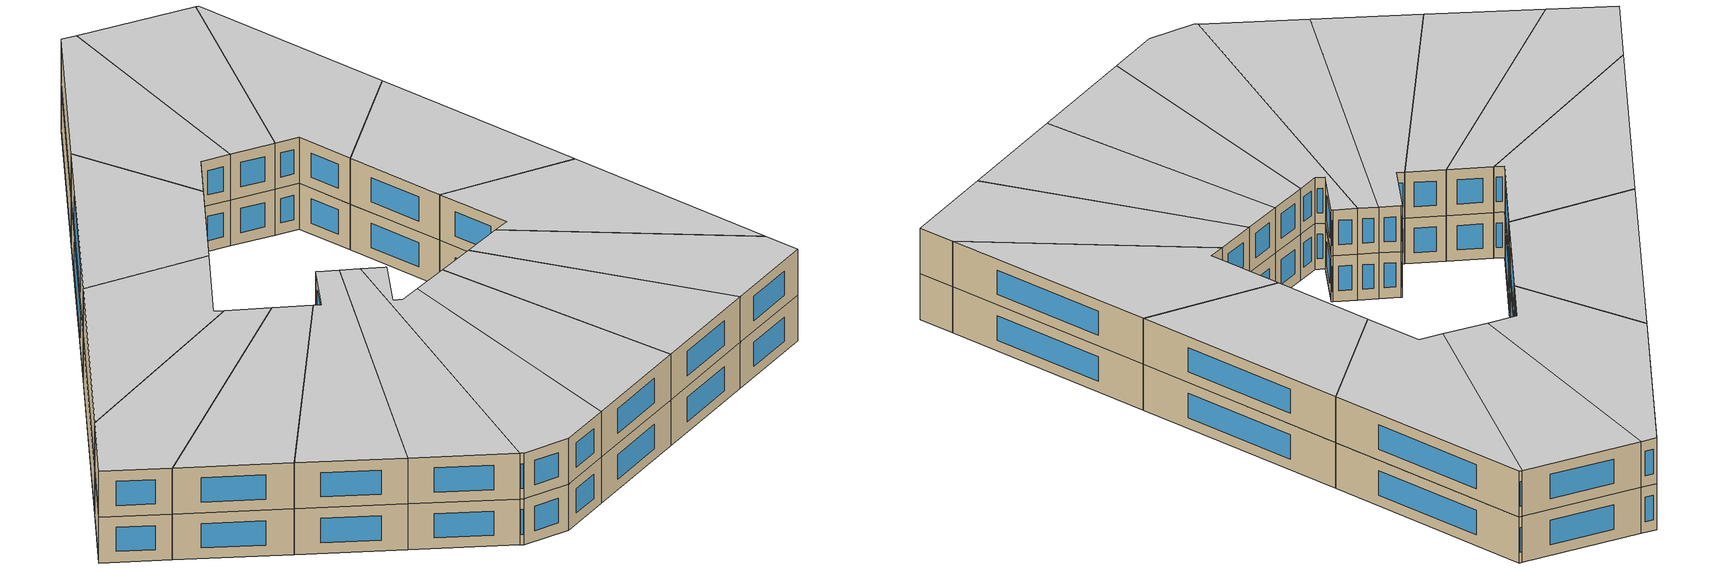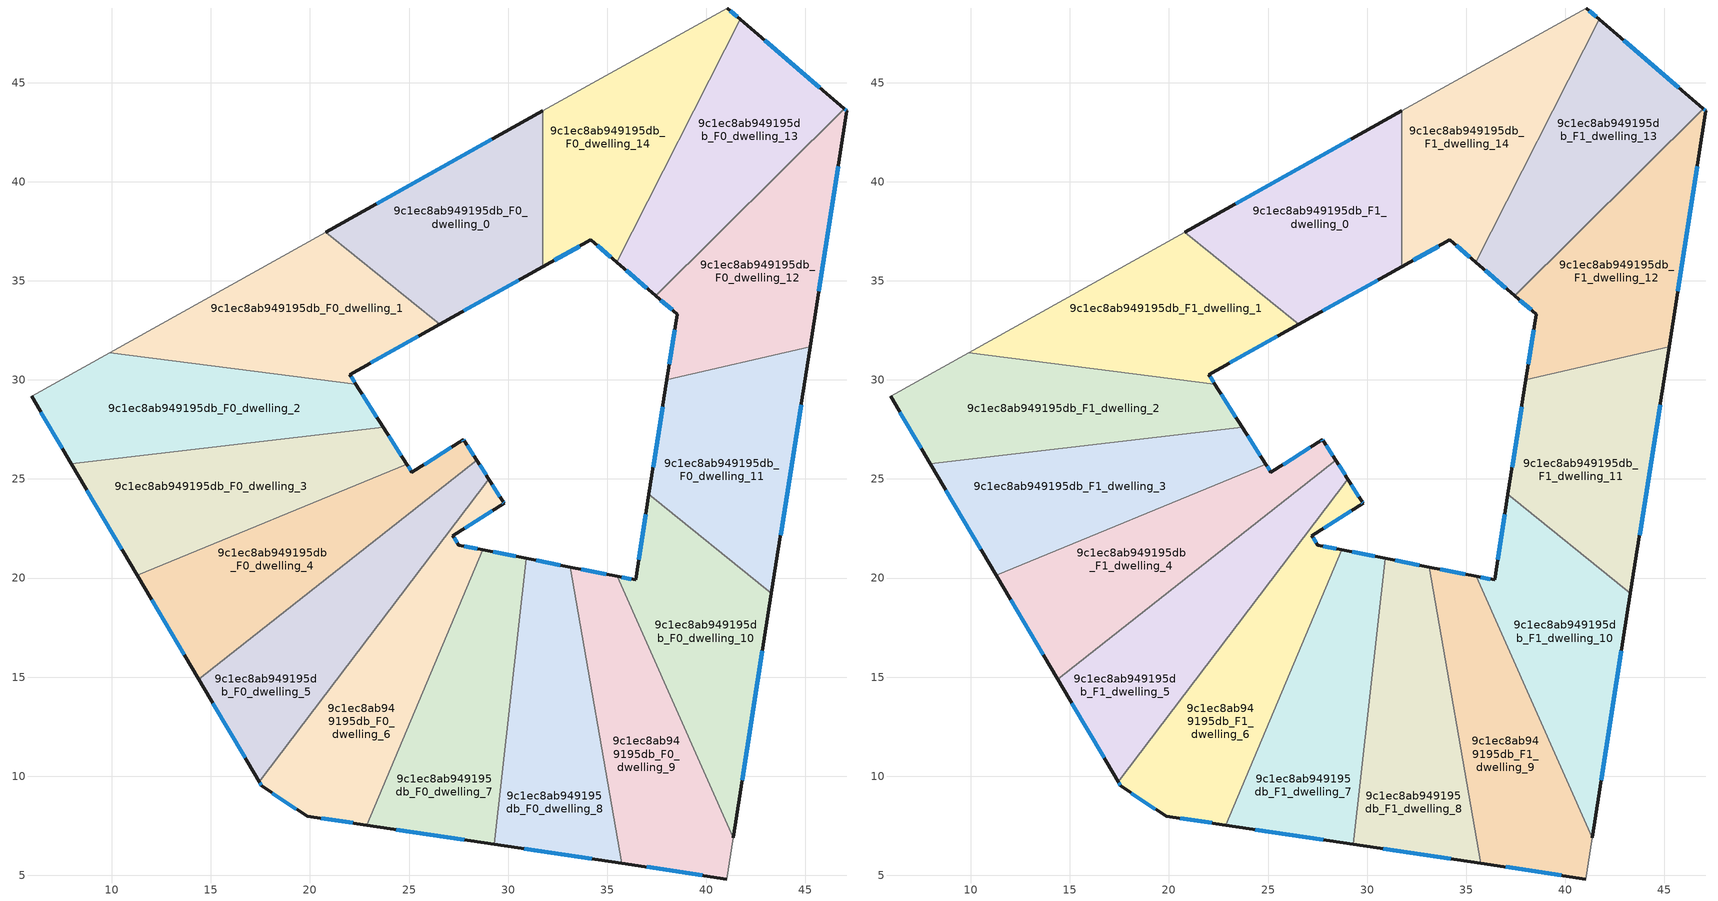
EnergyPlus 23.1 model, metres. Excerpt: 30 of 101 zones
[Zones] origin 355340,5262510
9c1ec8ab949195db_F0_dwelling_0
 floor ground (EU_floor_Construction): 31.76,43.58 31.76,35.71 26.54,32.8 20.81,37.46 z0
 wall outside (EU_wall_Construction): 26.54,32.8 31.76,35.71 / 31.76,43.58 20.81,37.46 z0:3
 wall to 9c1ec8ab949195db_F0_dwelling_1 (EU_wall_Construction): 20.81,37.46 26.54,32.8 z0:3
 wall to 9c1ec8ab949195db_F0_dwelling_14 (EU_wall_Construction): 31.76,35.71 31.76,43.58 z0:3
 window (EU_Window_Construction): 27.77,33.48 30.53,35.03 / 29.18,42.14 23.38,38.9 z0.7:2.3
9c1ec8ab949195db_F0_dwelling_1
 floor ground (EU_floor_Construction): 26.54,32.8 22.01,30.27 22.32,29.77 9.9,31.37 20.81,37.46 z0
 wall outside (EU_wall_Construction): 22.32,29.77 22.01,30.27 26.54,32.8 z0:3
 wall to 9c1ec8ab949195db_F0_dwelling_2 (EU_wall_Construction): 9.9,31.37 22.32,29.77 z0:3
 wall adiabatic (EU_wall_Construction): 20.81,37.46 9.9,31.37 z0:3
 window (EU_Window_Construction): 23.07,30.86 25.48,32.21 / 22.25,29.89 22.08,30.15 z0.7:2.3
9c1ec8ab949195db_F0_dwelling_10
 floor ground (EU_floor_Construction): 43.29,19.22 41.36,6.89 35.52,20.08 36.43,19.91 37.11,24.23 z0
 wall outside (EU_wall_Construction): 37.11,24.23 36.43,19.91 35.52,20.08 / 41.36,6.89 43.29,19.22 z0:3
 wall to 9c1ec8ab949195db_F0_dwelling_11 (EU_wall_Construction): 43.29,19.22 37.11,24.23 z0:3
 wall to 9c1ec8ab949195db_F0_dwelling_9 (EU_wall_Construction): 35.52,20.08 41.36,6.89 z0:3
 window (EU_Window_Construction): 36.22,19.95 35.73,20.04 / 36.95,23.21 36.59,20.92 / 41.82,9.79 42.84,16.33 z0.7:2.3
9c1ec8ab949195db_F0_dwelling_11
 floor ground (EU_floor_Construction): 45.24,31.68 43.29,19.22 37.11,24.23 38.02,30.01 z0
 wall outside (EU_wall_Construction): 38.02,30.01 37.11,24.23 / 43.29,19.22 45.24,31.68 z0:3
 wall to 9c1ec8ab949195db_F0_dwelling_12 (EU_wall_Construction): 45.24,31.68 38.02,30.01 z0:3
 window (EU_Window_Construction): 37.8,28.66 37.32,25.59 / 43.75,22.15 44.78,28.76 z0.7:2.3
9c1ec8ab949195db_F0_dwelling_12
 floor ground (EU_floor_Construction): 47.1,43.57 45.24,31.68 38.02,30.01 38.53,33.32 37.46,34.24 46.96,43.69 z0
 wall outside (EU_wall_Construction): 37.46,34.24 38.53,33.32 38.02,30.01 / 45.24,31.68 47.1,43.57 46.96,43.69 z0:3
 wall to 9c1ec8ab949195db_F0_dwelling_13 (EU_wall_Construction): 46.96,43.69 37.46,34.24 z0:3
 window (EU_Window_Construction): 38.41,32.54 38.14,30.79 / 37.71,34.02 38.28,33.54 / 47.07,43.6 46.99,43.66 / 45.68,34.48 46.66,40.78 z0.7:2.3
9c1ec8ab949195db_F0_dwelling_13
 floor ground (EU_floor_Construction): 46.96,43.69 37.46,34.24 35.49,35.93 41.72,48.2 z0
 wall outside (EU_wall_Construction): 35.49,35.93 37.46,34.24 / 46.96,43.69 41.72,48.2 z0:3
 wall to 9c1ec8ab949195db_F0_dwelling_14 (EU_wall_Construction): 41.72,48.2 35.49,35.93 z0:3
 window (EU_Window_Construction): 35.96,35.54 37,34.64 / 45.73,44.75 42.95,47.14 z0.7:2.3
9c1ec8ab949195db_F0_dwelling_14
 floor ground (EU_floor_Construction): 41.72,48.2 35.49,35.93 34.18,37.06 31.76,35.71 31.76,43.58 41.05,48.77 z0
 wall outside (EU_wall_Construction): 31.76,35.71 34.18,37.06 35.49,35.93 / 41.72,48.2 41.05,48.77 z0:3
 wall adiabatic (EU_wall_Construction): 41.05,48.77 31.76,43.58 z0:3
 window (EU_Window_Construction): 34.49,36.8 35.19,36.2 / 32.32,36.03 33.61,36.75 / 41.56,48.33 41.21,48.64 z0.7:2.3
9c1ec8ab949195db_F0_dwelling_2
 floor ground (EU_floor_Construction): 22.32,29.77 23.7,27.62 7.96,25.76 5.95,29.17 9.9,31.37 z0
 wall outside (EU_wall_Construction): 23.7,27.62 22.32,29.77 / 5.95,29.17 7.96,25.76 z0:3
 wall to 9c1ec8ab949195db_F0_dwelling_3 (EU_wall_Construction): 7.96,25.76 23.7,27.62 z0:3
 wall adiabatic (EU_wall_Construction): 9.9,31.37 5.95,29.17 z0:3
 window (EU_Window_Construction): 23.38,28.12 22.65,29.27 / 6.42,28.37 7.49,26.56 z0.7:2.3
9c1ec8ab949195db_F0_dwelling_3
 floor ground (EU_floor_Construction): 23.7,27.62 24.9,25.74 11.29,20.13 7.96,25.76 z0
 wall outside (EU_wall_Construction): 24.9,25.74 23.7,27.62 / 7.96,25.76 11.29,20.13 z0:3
 wall to 9c1ec8ab949195db_F0_dwelling_4 (EU_wall_Construction): 11.29,20.13 24.9,25.74 z0:3
 window (EU_Window_Construction): 24.62,26.18 23.98,27.18 / 8.74,24.44 10.51,21.46 z0.7:2.3
9c1ec8ab949195db_F0_dwelling_4
 floor ground (EU_floor_Construction): 27.78,26.93 28.41,25.94 14.39,14.9 11.29,20.13 24.9,25.74 25.15,25.34 27.74,26.99 z0
 wall outside (EU_wall_Construction): 28.41,25.94 27.78,26.93 27.74,26.99 25.15,25.34 24.9,25.74 / 11.29,20.13 14.39,14.9 z0:3
 wall to 9c1ec8ab949195db_F0_dwelling_5 (EU_wall_Construction): 14.39,14.9 28.41,25.94 z0:3
 window (EU_Window_Construction): 27.13,26.6 25.76,25.73 / 27.77,26.94 27.75,26.98 / 28.27,26.17 27.93,26.69 / 12.02,18.9 13.66,16.13 / 25.09,25.44 24.96,25.65 z0.7:2.3
9c1ec8ab949195db_F0_dwelling_5
 floor ground (EU_floor_Construction): 28.41,25.94 29.03,24.98 17.45,9.71 14.39,14.9 z0
 wall outside (EU_wall_Construction): 29.03,24.98 28.41,25.94 / 14.39,14.9 17.45,9.71 z0:3
 wall to 9c1ec8ab949195db_F0_dwelling_6 (EU_wall_Construction): 17.45,9.71 29.03,24.98 z0:3
 window (EU_Window_Construction): 28.89,25.2 28.56,25.71 / 15.1,13.68 16.73,10.93 z0.7:2.3
9c1ec8ab949195db_F0_dwelling_6
 floor ground (EU_floor_Construction): 29.03,24.98 29.76,23.84 29.8,23.78 27.2,22.13 27.51,21.66 28.73,21.42 22.85,7.53 19.86,7.98 17.57,9.51 17.45,9.71 z0
 wall outside (EU_wall_Construction): 28.73,21.42 27.51,21.66 27.2,22.13 29.8,23.78 29.76,23.84 29.03,24.98 / 17.45,9.71 17.57,9.51 19.86,7.98 22.85,7.53 z0:3
 wall to 9c1ec8ab949195db_F0_dwelling_7 (EU_wall_Construction): 22.85,7.53 28.73,21.42 z0:3
 window (EU_Window_Construction): 29.79,23.8 29.77,23.83 / 27.81,22.52 29.19,23.4 / 27.44,21.77 27.27,22.02 / 28.44,21.48 27.79,21.6 / 20.56,7.88 22.15,7.64 / 18.11,9.15 19.32,8.34 / 17.48,9.66 17.54,9.56 / 29.59,24.11 29.2,24.71 z0.7:2.3
9c1ec8ab949195db_F0_dwelling_7
 floor ground (EU_floor_Construction): 30.91,20.99 29.29,6.57 22.85,7.53 28.73,21.42 z0
 wall outside (EU_wall_Construction): 30.91,20.99 28.73,21.42 / 22.85,7.53 29.29,6.57 z0:3
 wall to 9c1ec8ab949195db_F0_dwelling_8 (EU_wall_Construction): 29.29,6.57 30.91,20.99 z0:3
 window (EU_Window_Construction): 30.4,21.09 29.24,21.32 / 24.37,7.31 27.78,6.8 z0.7:2.3
9c1ec8ab949195db_F0_dwelling_8
 floor ground (EU_floor_Construction): 33.15,20.55 35.75,5.6 29.29,6.57 30.91,20.99 z0
 wall outside (EU_wall_Construction): 33.15,20.55 30.91,20.99 / 29.29,6.57 35.75,5.6 z0:3
 wall to 9c1ec8ab949195db_F0_dwelling_9 (EU_wall_Construction): 35.75,5.6 33.15,20.55 z0:3
 window (EU_Window_Construction): 32.62,20.65 31.43,20.89 / 30.81,6.34 34.23,5.83 z0.7:2.3
9c1ec8ab949195db_F0_dwelling_9
 floor ground (EU_floor_Construction): 35.52,20.08 41.36,6.89 41.04,4.81 35.75,5.6 33.15,20.55 z0
 wall outside (EU_wall_Construction): 35.52,20.08 33.15,20.55 / 35.75,5.6 41.04,4.81 z0:3
 wall adiabatic (EU_wall_Construction): 41.04,4.81 41.36,6.89 z0:3
 window (EU_Window_Construction): 34.96,20.19 33.7,20.44 / 36.99,5.42 39.8,5 z0.7:2.3
9c1ec8ab949195db_F1_dwelling_0
 floor to 9c1ec8ab949195db_F0_dwelling_0 (EU_floor_Construction): 31.76,43.58 31.76,35.71 26.54,32.8 20.81,37.46 z3
 wall outside (EU_wall_Construction): 26.54,32.8 31.76,35.71 / 31.76,43.58 20.81,37.46 z3:6
 wall to 9c1ec8ab949195db_F1_dwelling_1 (EU_wall_Construction): 20.81,37.46 26.54,32.8 z3:6
 wall to 9c1ec8ab949195db_F1_dwelling_14 (EU_wall_Construction): 31.76,35.71 31.76,43.58 z3:6
 window (EU_Window_Construction): 27.77,33.48 30.53,35.03 / 29.18,42.14 23.38,38.9 z3.7:5.3
 ceiling to 9c1ec8ab949195db_F2_dwelling_0 (EU_floor_Construction): 31.76,35.71 31.76,43.58 20.81,37.46 26.54,32.8 z6
9c1ec8ab949195db_F1_dwelling_1
 floor to 9c1ec8ab949195db_F0_dwelling_1 (EU_floor_Construction): 26.54,32.8 22.01,30.27 22.32,29.77 9.9,31.37 20.81,37.46 z3
 wall outside (EU_wall_Construction): 22.32,29.77 22.01,30.27 26.54,32.8 z3:6
 wall to 9c1ec8ab949195db_F1_dwelling_2 (EU_wall_Construction): 9.9,31.37 22.32,29.77 z3:6
 wall adiabatic (EU_wall_Construction): 20.81,37.46 9.9,31.37 z3:6
 window (EU_Window_Construction): 23.07,30.86 25.48,32.21 / 22.25,29.89 22.08,30.15 z3.7:5.3
 ceiling to 9c1ec8ab949195db_F2_dwelling_1 (EU_floor_Construction): 26.54,32.8 20.81,37.46 9.9,31.37 22.32,29.77 22.01,30.27 z6
9c1ec8ab949195db_F1_dwelling_10
 floor to 9c1ec8ab949195db_F0_dwelling_10 (EU_floor_Construction): 43.29,19.22 41.36,6.89 35.52,20.08 36.43,19.91 37.11,24.23 z3
 wall outside (EU_wall_Construction): 37.11,24.23 36.43,19.91 35.52,20.08 / 41.36,6.89 43.29,19.22 z3:6
 wall to 9c1ec8ab949195db_F1_dwelling_11 (EU_wall_Construction): 43.29,19.22 37.11,24.23 z3:6
 wall to 9c1ec8ab949195db_F1_dwelling_9 (EU_wall_Construction): 35.52,20.08 41.36,6.89 z3:6
 window (EU_Window_Construction): 36.22,19.95 35.73,20.04 / 36.95,23.21 36.59,20.92 / 41.82,9.79 42.84,16.33 z3.7:5.3
 ceiling to 9c1ec8ab949195db_F2_dwelling_10 (EU_floor_Construction): 41.36,6.89 43.29,19.22 37.11,24.23 36.43,19.91 35.52,20.08 z6
9c1ec8ab949195db_F1_dwelling_11
 floor to 9c1ec8ab949195db_F0_dwelling_11 (EU_floor_Construction): 45.24,31.68 43.29,19.22 37.11,24.23 38.02,30.01 z3
 wall outside (EU_wall_Construction): 38.02,30.01 37.11,24.23 / 43.29,19.22 45.24,31.68 z3:6
 wall to 9c1ec8ab949195db_F1_dwelling_12 (EU_wall_Construction): 45.24,31.68 38.02,30.01 z3:6
 window (EU_Window_Construction): 37.8,28.66 37.32,25.59 / 43.75,22.15 44.78,28.76 z3.7:5.3
 ceiling to 9c1ec8ab949195db_F2_dwelling_11 (EU_floor_Construction): 43.29,19.22 45.24,31.68 38.02,30.01 37.11,24.23 z6
9c1ec8ab949195db_F1_dwelling_12
 floor to 9c1ec8ab949195db_F0_dwelling_12 (EU_floor_Construction): 47.1,43.57 45.24,31.68 38.02,30.01 38.53,33.32 37.46,34.24 46.96,43.69 z3
 wall outside (EU_wall_Construction): 37.46,34.24 38.53,33.32 38.02,30.01 / 45.24,31.68 47.1,43.57 46.96,43.69 z3:6
 wall to 9c1ec8ab949195db_F1_dwelling_13 (EU_wall_Construction): 46.96,43.69 37.46,34.24 z3:6
 window (EU_Window_Construction): 38.41,32.54 38.14,30.79 / 37.71,34.02 38.28,33.54 / 47.07,43.6 46.99,43.66 / 45.68,34.48 46.66,40.78 z3.7:5.3
 ceiling to 9c1ec8ab949195db_F2_dwelling_12 (EU_floor_Construction): 45.24,31.68 47.1,43.57 46.96,43.69 37.46,34.24 38.53,33.32 38.02,30.01 z6
9c1ec8ab949195db_F1_dwelling_13
 floor to 9c1ec8ab949195db_F0_dwelling_13 (EU_floor_Construction): 46.96,43.69 37.46,34.24 35.49,35.93 41.72,48.2 z3
 wall outside (EU_wall_Construction): 35.49,35.93 37.46,34.24 / 46.96,43.69 41.72,48.2 z3:6
 wall to 9c1ec8ab949195db_F1_dwelling_14 (EU_wall_Construction): 41.72,48.2 35.49,35.93 z3:6
 window (EU_Window_Construction): 35.96,35.54 37,34.64 / 45.73,44.75 42.95,47.14 z3.7:5.3
 ceiling to 9c1ec8ab949195db_F2_dwelling_13 (EU_floor_Construction): 46.96,43.69 41.72,48.2 35.49,35.93 37.46,34.24 z6
9c1ec8ab949195db_F1_dwelling_14
 floor to 9c1ec8ab949195db_F0_dwelling_14 (EU_floor_Construction): 41.72,48.2 35.49,35.93 34.18,37.06 31.76,35.71 31.76,43.58 41.05,48.77 z3
 wall outside (EU_wall_Construction): 31.76,35.71 34.18,37.06 35.49,35.93 / 41.72,48.2 41.05,48.77 z3:6
 wall adiabatic (EU_wall_Construction): 41.05,48.77 31.76,43.58 z3:6
 window (EU_Window_Construction): 34.49,36.8 35.19,36.2 / 32.32,36.03 33.61,36.75 / 41.56,48.33 41.21,48.64 z3.7:5.3
 ceiling to 9c1ec8ab949195db_F2_dwelling_14 (EU_floor_Construction): 35.49,35.93 41.72,48.2 41.05,48.77 31.76,43.58 31.76,35.71 34.18,37.06 z6
9c1ec8ab949195db_F1_dwelling_2
 floor to 9c1ec8ab949195db_F0_dwelling_2 (EU_floor_Construction): 22.32,29.77 23.7,27.62 7.96,25.76 5.95,29.17 9.9,31.37 z3
 wall outside (EU_wall_Construction): 23.7,27.62 22.32,29.77 / 5.95,29.17 7.96,25.76 z3:6
 wall to 9c1ec8ab949195db_F1_dwelling_3 (EU_wall_Construction): 7.96,25.76 23.7,27.62 z3:6
 wall adiabatic (EU_wall_Construction): 9.9,31.37 5.95,29.17 z3:6
 window (EU_Window_Construction): 23.38,28.12 22.65,29.27 / 6.42,28.37 7.49,26.56 z3.7:5.3
 ceiling to 9c1ec8ab949195db_F2_dwelling_2 (EU_floor_Construction): 23.7,27.62 22.32,29.77 9.9,31.37 5.95,29.17 7.96,25.76 z6
9c1ec8ab949195db_F1_dwelling_3
 floor to 9c1ec8ab949195db_F0_dwelling_3 (EU_floor_Construction): 23.7,27.62 24.9,25.74 11.29,20.13 7.96,25.76 z3
 wall outside (EU_wall_Construction): 24.9,25.74 23.7,27.62 / 7.96,25.76 11.29,20.13 z3:6
 wall to 9c1ec8ab949195db_F1_dwelling_4 (EU_wall_Construction): 11.29,20.13 24.9,25.74 z3:6
 window (EU_Window_Construction): 24.62,26.18 23.98,27.18 / 8.74,24.44 10.51,21.46 z3.7:5.3
 ceiling to 9c1ec8ab949195db_F2_dwelling_3 (EU_floor_Construction): 24.9,25.74 23.7,27.62 7.96,25.76 11.29,20.13 z6
9c1ec8ab949195db_F1_dwelling_4
 floor to 9c1ec8ab949195db_F0_dwelling_4 (EU_floor_Construction): 27.78,26.93 28.41,25.94 14.39,14.9 11.29,20.13 24.9,25.74 25.15,25.34 27.74,26.99 z3
 wall outside (EU_wall_Construction): 28.41,25.94 27.78,26.93 27.74,26.99 25.15,25.34 24.9,25.74 / 11.29,20.13 14.39,14.9 z3:6
 wall to 9c1ec8ab949195db_F1_dwelling_5 (EU_wall_Construction): 14.39,14.9 28.41,25.94 z3:6
 window (EU_Window_Construction): 27.13,26.6 25.76,25.73 / 27.77,26.94 27.75,26.98 / 28.27,26.17 27.93,26.69 / 12.02,18.9 13.66,16.13 / 25.09,25.44 24.96,25.65 z3.7:5.3
 ceiling to 9c1ec8ab949195db_F2_dwelling_4 (EU_floor_Construction): 25.15,25.34 24.9,25.74 11.29,20.13 14.39,14.9 28.41,25.94 27.78,26.93 27.74,26.99 z6
9c1ec8ab949195db_F1_dwelling_5
 floor to 9c1ec8ab949195db_F0_dwelling_5 (EU_floor_Construction): 28.41,25.94 29.03,24.98 17.45,9.71 14.39,14.9 z3
 wall outside (EU_wall_Construction): 29.03,24.98 28.41,25.94 / 14.39,14.9 17.45,9.71 z3:6
 wall to 9c1ec8ab949195db_F1_dwelling_6 (EU_wall_Construction): 17.45,9.71 29.03,24.98 z3:6
 window (EU_Window_Construction): 28.89,25.2 28.56,25.71 / 15.1,13.68 16.73,10.93 z3.7:5.3
 ceiling to 9c1ec8ab949195db_F2_dwelling_5 (EU_floor_Construction): 17.45,9.71 29.03,24.98 28.41,25.94 14.39,14.9 z6
9c1ec8ab949195db_F1_dwelling_6
 floor to 9c1ec8ab949195db_F0_dwelling_6 (EU_floor_Construction): 29.03,24.98 29.76,23.84 29.8,23.78 27.2,22.13 27.51,21.66 28.73,21.42 22.85,7.53 19.86,7.98 17.57,9.51 17.45,9.71 z3
 wall outside (EU_wall_Construction): 28.73,21.42 27.51,21.66 27.2,22.13 29.8,23.78 29.76,23.84 29.03,24.98 / 17.45,9.71 17.57,9.51 19.86,7.98 22.85,7.53 z3:6
 wall to 9c1ec8ab949195db_F1_dwelling_7 (EU_wall_Construction): 22.85,7.53 28.73,21.42 z3:6
 window (EU_Window_Construction): 29.79,23.8 29.77,23.83 / 27.81,22.52 29.19,23.4 / 27.44,21.77 27.27,22.02 / 28.44,21.48 27.79,21.6 / 20.56,7.88 22.15,7.64 / 18.11,9.15 19.32,8.34 / 17.48,9.66 17.54,9.56 / 29.59,24.11 29.2,24.71 z3.7:5.3
 ceiling to 9c1ec8ab949195db_F2_dwelling_6 (EU_floor_Construction): 22.85,7.53 28.73,21.42 27.51,21.66 27.2,22.13 29.8,23.78 29.76,23.84 29.03,24.98 17.45,9.71 17.57,9.51 19.86,7.98 z6
9c1ec8ab949195db_F1_dwelling_7
 floor to 9c1ec8ab949195db_F0_dwelling_7 (EU_floor_Construction): 30.91,20.99 29.29,6.57 22.85,7.53 28.73,21.42 z3
 wall outside (EU_wall_Construction): 30.91,20.99 28.73,21.42 / 22.85,7.53 29.29,6.57 z3:6
 wall to 9c1ec8ab949195db_F1_dwelling_8 (EU_wall_Construction): 29.29,6.57 30.91,20.99 z3:6
 window (EU_Window_Construction): 30.4,21.09 29.24,21.32 / 24.37,7.31 27.78,6.8 z3.7:5.3
 ceiling to 9c1ec8ab949195db_F2_dwelling_7 (EU_floor_Construction): 29.29,6.57 30.91,20.99 28.73,21.42 22.85,7.53 z6
9c1ec8ab949195db_F1_dwelling_8
 floor to 9c1ec8ab949195db_F0_dwelling_8 (EU_floor_Construction): 33.15,20.55 35.75,5.6 29.29,6.57 30.91,20.99 z3
 wall outside (EU_wall_Construction): 33.15,20.55 30.91,20.99 / 29.29,6.57 35.75,5.6 z3:6
 wall to 9c1ec8ab949195db_F1_dwelling_9 (EU_wall_Construction): 35.75,5.6 33.15,20.55 z3:6
 window (EU_Window_Construction): 32.62,20.65 31.43,20.89 / 30.81,6.34 34.23,5.83 z3.7:5.3
 ceiling to 9c1ec8ab949195db_F2_dwelling_8 (EU_floor_Construction): 35.75,5.6 33.15,20.55 30.91,20.99 29.29,6.57 z6
9c1ec8ab949195db_F1_dwelling_9
 floor to 9c1ec8ab949195db_F0_dwelling_9 (EU_floor_Construction): 35.52,20.08 41.36,6.89 41.04,4.81 35.75,5.6 33.15,20.55 z3
 wall outside (EU_wall_Construction): 35.52,20.08 33.15,20.55 / 35.75,5.6 41.04,4.81 z3:6
 wall adiabatic (EU_wall_Construction): 41.04,4.81 41.36,6.89 z3:6
 window (EU_Window_Construction): 34.96,20.19 33.7,20.44 / 36.99,5.42 39.8,5 z3.7:5.3
 ceiling to 9c1ec8ab949195db_F2_dwelling_9 (EU_floor_Construction): 41.04,4.81 41.36,6.89 35.52,20.08 33.15,20.55 35.75,5.6 z6
[Building]
EU S2 Campaign: North Axis=0; Terrain=City; Solar Distribution=FullExterior
[Site:Location]
Budapest.Ferenc.Liszt.Intl.AP: Latitude=47.437; Longitude=19.256; Time Zone=1; Elevation=185
[SizingPeriod:WeatherFileDays]
AnnualSizingPeriod: Begin Month=1; Begin Day of Month=1; End Month=12; End Day of Month=31; Day of Week for Start Day=Monday; Use Weather File Daylight Saving Period=No; Use Weather File Rain and Snow Indicators=No
[MATERIAL]
EU_InternalMass_Material: Roughness=MediumRough; Thickness=0.1; Conductivity=1; Density=1800; Specific Heat=900; Thermal Absorptance=0.9; Solar Absorptance=0.7; Visible Absorptance=0.7
[MATERIAL:NOMASS] Roughness=MediumRough; Thermal Absorptance=0.9; Solar Absorptance=0.7; Visible Absorptance=0.7
Name | Thermal Resistance
EU_wall_NoMass | 0.832559
EU_floor_NoMass | 0.872794
[WINDOWMATERIAL:SIMPLEGLAZINGSYSTEM]
EU_Window_SimpleGlazing: UFactor=2.79869; Solar Heat Gain Coefficient=0.75; Visible Transmittance=0.75
[CONSTRUCTION]
EU_wall_Construction: EU_wall_NoMass
EU_floor_Construction: EU_floor_NoMass
EU_Window_Construction: EU_Window_SimpleGlazing
EU_InternalMass_Construction: EU_InternalMass_Material
[ZONE] Type=1; Multiplier=1; Ceiling Height=autocalculate; Floor Area=autocalculate; Part of Total Floor Area=Yes
Name | Volume
9c1ec8ab949195db_F0_dwelling_0; 9c1ec8ab949195db_F1_dwelling_0 | 190.595
9c1ec8ab949195db_F0_dwelling_1; 9c1ec8ab949195db_F1_dwelling_1 | 190.641
9c1ec8ab949195db_F0_dwelling_10; 9c1ec8ab949195db_F1_dwelling_10 | 190.613
9c1ec8ab949195db_F0_dwelling_11; 9c1ec8ab949195db_F1_dwelling_11; 9c1ec8ab949195db_F0_dwelling_14; 9c1ec8ab949195db_F1_dwelling_14 | 190.59
9c1ec8ab949195db_F0_dwelling_12; 9c1ec8ab949195db_F1_dwelling_12; 9c1ec8ab949195db_F0_dwelling_5; 9c1ec8ab949195db_F1_dwelling_5 | 190.606
9c1ec8ab949195db_F0_dwelling_13; 9c1ec8ab949195db_F1_dwelling_13 | 190.608
9c1ec8ab949195db_F0_dwelling_2; 9c1ec8ab949195db_F1_dwelling_2 | 190.601
9c1ec8ab949195db_F0_dwelling_3; 9c1ec8ab949195db_F1_dwelling_3 | 190.552
9c1ec8ab949195db_F0_dwelling_4; 9c1ec8ab949195db_F1_dwelling_4 | 190.64
9c1ec8ab949195db_F0_dwelling_6; 9c1ec8ab949195db_F1_dwelling_6 | 190.645
9c1ec8ab949195db_F0_dwelling_7; 9c1ec8ab949195db_F1_dwelling_7 | 190.575
9c1ec8ab949195db_F0_dwelling_8; 9c1ec8ab949195db_F1_dwelling_8 | 190.598
9c1ec8ab949195db_F0_dwelling_9; 9c1ec8ab949195db_F1_dwelling_9 | 190.579
[INTERNALMASS] Construction=EU_InternalMass_Construction
Name | Zone or ZoneList | Surface Area
9c1ec8ab949195db_F0_dwelling_0_EU_InternalMass | 9c1ec8ab949195db_F0_dwelling_0 | 63.5318
9c1ec8ab949195db_F0_dwelling_1_EU_InternalMass | 9c1ec8ab949195db_F0_dwelling_1 | 63.547
9c1ec8ab949195db_F0_dwelling_2_EU_InternalMass | 9c1ec8ab949195db_F0_dwelling_2 | 63.5336
9c1ec8ab949195db_F0_dwelling_3_EU_InternalMass | 9c1ec8ab949195db_F0_dwelling_3 | 63.5174
9c1ec8ab949195db_F0_dwelling_4_EU_InternalMass | 9c1ec8ab949195db_F0_dwelling_4 | 63.5458
9c1ec8ab949195db_F0_dwelling_5_EU_InternalMass | 9c1ec8ab949195db_F0_dwelling_5 | 63.5355
9c1ec8ab949195db_F0_dwelling_6_EU_InternalMass | 9c1ec8ab949195db_F0_dwelling_6 | 63.5482
9c1ec8ab949195db_F0_dwelling_7_EU_InternalMass | 9c1ec8ab949195db_F0_dwelling_7 | 63.5251
9c1ec8ab949195db_F0_dwelling_8_EU_InternalMass | 9c1ec8ab949195db_F0_dwelling_8 | 63.5324
9c1ec8ab949195db_F0_dwelling_9_EU_InternalMass | 9c1ec8ab949195db_F0_dwelling_9 | 63.5264
9c1ec8ab949195db_F0_dwelling_10_EU_InternalMass | 9c1ec8ab949195db_F0_dwelling_10 | 63.5374
9c1ec8ab949195db_F0_dwelling_11_EU_InternalMass | 9c1ec8ab949195db_F0_dwelling_11 | 63.5301
9c1ec8ab949195db_F0_dwelling_12_EU_InternalMass | 9c1ec8ab949195db_F0_dwelling_12 | 63.5353
9c1ec8ab949195db_F0_dwelling_13_EU_InternalMass | 9c1ec8ab949195db_F0_dwelling_13 | 63.5361
9c1ec8ab949195db_F0_dwelling_14_EU_InternalMass | 9c1ec8ab949195db_F0_dwelling_14 | 63.5301
9c1ec8ab949195db_F1_dwelling_0_EU_InternalMass | 9c1ec8ab949195db_F1_dwelling_0 | 63.5318
9c1ec8ab949195db_F1_dwelling_1_EU_InternalMass | 9c1ec8ab949195db_F1_dwelling_1 | 63.547
9c1ec8ab949195db_F1_dwelling_2_EU_InternalMass | 9c1ec8ab949195db_F1_dwelling_2 | 63.5336
9c1ec8ab949195db_F1_dwelling_3_EU_InternalMass | 9c1ec8ab949195db_F1_dwelling_3 | 63.5174
9c1ec8ab949195db_F1_dwelling_4_EU_InternalMass | 9c1ec8ab949195db_F1_dwelling_4 | 63.5458
9c1ec8ab949195db_F1_dwelling_5_EU_InternalMass | 9c1ec8ab949195db_F1_dwelling_5 | 63.5355
9c1ec8ab949195db_F1_dwelling_6_EU_InternalMass | 9c1ec8ab949195db_F1_dwelling_6 | 63.5482
9c1ec8ab949195db_F1_dwelling_7_EU_InternalMass | 9c1ec8ab949195db_F1_dwelling_7 | 63.5251
9c1ec8ab949195db_F1_dwelling_8_EU_InternalMass | 9c1ec8ab949195db_F1_dwelling_8 | 63.5324
9c1ec8ab949195db_F1_dwelling_9_EU_InternalMass | 9c1ec8ab949195db_F1_dwelling_9 | 63.5264
9c1ec8ab949195db_F1_dwelling_10_EU_InternalMass | 9c1ec8ab949195db_F1_dwelling_10 | 63.5374
9c1ec8ab949195db_F1_dwelling_11_EU_InternalMass | 9c1ec8ab949195db_F1_dwelling_11 | 63.5301
9c1ec8ab949195db_F1_dwelling_12_EU_InternalMass | 9c1ec8ab949195db_F1_dwelling_12 | 63.5353
9c1ec8ab949195db_F1_dwelling_13_EU_InternalMass | 9c1ec8ab949195db_F1_dwelling_13 | 63.5361
9c1ec8ab949195db_F1_dwelling_14_EU_InternalMass | 9c1ec8ab949195db_F1_dwelling_14 | 63.5301
[OTHEREQUIPMENT] Fuel Type=Electricity; Design Level Calculation Method=Watts/Area; Power per Zone Floor Area=1; Fraction Latent=0; Fraction Radiant=0; Fraction Lost=0; Carbon Dioxide Generation Rate=0; EndUse Subcategory=EU_Step8_InternalGains
Name | Zone or ZoneList or Space or SpaceList | Schedule
EU_Step8_InternalGain_9c1ec8ab949195db_F0_dwelling_0_f000 | 9c1ec8ab949195db_F0_dwelling_0 | EU_Step8_GainSchedule_9c1ec8ab949195db_F0_dwelling_0_f000
EU_Step8_InternalGain_9c1ec8ab949195db_F0_dwelling_1_f000 | 9c1ec8ab949195db_F0_dwelling_1 | EU_Step8_GainSchedule_9c1ec8ab949195db_F0_dwelling_1_f000
EU_Step8_InternalGain_9c1ec8ab949195db_F0_dwelling_2_f000 | 9c1ec8ab949195db_F0_dwelling_2 | EU_Step8_GainSchedule_9c1ec8ab949195db_F0_dwelling_2_f000
EU_Step8_InternalGain_9c1ec8ab949195db_F0_dwelling_3_f000 | 9c1ec8ab949195db_F0_dwelling_3 | EU_Step8_GainSchedule_9c1ec8ab949195db_F0_dwelling_3_f000
EU_Step8_InternalGain_9c1ec8ab949195db_F0_dwelling_4_f000 | 9c1ec8ab949195db_F0_dwelling_4 | EU_Step8_GainSchedule_9c1ec8ab949195db_F0_dwelling_4_f000
EU_Step8_InternalGain_9c1ec8ab949195db_F0_dwelling_5_f000 | 9c1ec8ab949195db_F0_dwelling_5 | EU_Step8_GainSchedule_9c1ec8ab949195db_F0_dwelling_5_f000
EU_Step8_InternalGain_9c1ec8ab949195db_F0_dwelling_6_f000 | 9c1ec8ab949195db_F0_dwelling_6 | EU_Step8_GainSchedule_9c1ec8ab949195db_F0_dwelling_6_f000
EU_Step8_InternalGain_9c1ec8ab949195db_F0_dwelling_7_f000 | 9c1ec8ab949195db_F0_dwelling_7 | EU_Step8_GainSchedule_9c1ec8ab949195db_F0_dwelling_7_f000
EU_Step8_InternalGain_9c1ec8ab949195db_F0_dwelling_8_f000 | 9c1ec8ab949195db_F0_dwelling_8 | EU_Step8_GainSchedule_9c1ec8ab949195db_F0_dwelling_8_f000
EU_Step8_InternalGain_9c1ec8ab949195db_F0_dwelling_9_f000 | 9c1ec8ab949195db_F0_dwelling_9 | EU_Step8_GainSchedule_9c1ec8ab949195db_F0_dwelling_9_f000
EU_Step8_InternalGain_9c1ec8ab949195db_F0_dwelling_10_f000 | 9c1ec8ab949195db_F0_dwelling_10 | EU_Step8_GainSchedule_9c1ec8ab949195db_F0_dwelling_10_f000
EU_Step8_InternalGain_9c1ec8ab949195db_F0_dwelling_11_f000 | 9c1ec8ab949195db_F0_dwelling_11 | EU_Step8_GainSchedule_9c1ec8ab949195db_F0_dwelling_11_f000
EU_Step8_InternalGain_9c1ec8ab949195db_F0_dwelling_12_f000 | 9c1ec8ab949195db_F0_dwelling_12 | EU_Step8_GainSchedule_9c1ec8ab949195db_F0_dwelling_12_f000
EU_Step8_InternalGain_9c1ec8ab949195db_F0_dwelling_13_f000 | 9c1ec8ab949195db_F0_dwelling_13 | EU_Step8_GainSchedule_9c1ec8ab949195db_F0_dwelling_13_f000
EU_Step8_InternalGain_9c1ec8ab949195db_F0_dwelling_14_f000 | 9c1ec8ab949195db_F0_dwelling_14 | EU_Step8_GainSchedule_9c1ec8ab949195db_F0_dwelling_14_f000
EU_Step8_InternalGain_9c1ec8ab949195db_F1_dwelling_0_f000 | 9c1ec8ab949195db_F1_dwelling_0 | EU_Step8_GainSchedule_9c1ec8ab949195db_F1_dwelling_0_f000
EU_Step8_InternalGain_9c1ec8ab949195db_F1_dwelling_1_f000 | 9c1ec8ab949195db_F1_dwelling_1 | EU_Step8_GainSchedule_9c1ec8ab949195db_F1_dwelling_1_f000
EU_Step8_InternalGain_9c1ec8ab949195db_F1_dwelling_2_f000 | 9c1ec8ab949195db_F1_dwelling_2 | EU_Step8_GainSchedule_9c1ec8ab949195db_F1_dwelling_2_f000
EU_Step8_InternalGain_9c1ec8ab949195db_F1_dwelling_3_f000 | 9c1ec8ab949195db_F1_dwelling_3 | EU_Step8_GainSchedule_9c1ec8ab949195db_F1_dwelling_3_f000
EU_Step8_InternalGain_9c1ec8ab949195db_F1_dwelling_4_f000 | 9c1ec8ab949195db_F1_dwelling_4 | EU_Step8_GainSchedule_9c1ec8ab949195db_F1_dwelling_4_f000
EU_Step8_InternalGain_9c1ec8ab949195db_F1_dwelling_5_f000 | 9c1ec8ab949195db_F1_dwelling_5 | EU_Step8_GainSchedule_9c1ec8ab949195db_F1_dwelling_5_f000
EU_Step8_InternalGain_9c1ec8ab949195db_F1_dwelling_6_f000 | 9c1ec8ab949195db_F1_dwelling_6 | EU_Step8_GainSchedule_9c1ec8ab949195db_F1_dwelling_6_f000
EU_Step8_InternalGain_9c1ec8ab949195db_F1_dwelling_7_f000 | 9c1ec8ab949195db_F1_dwelling_7 | EU_Step8_GainSchedule_9c1ec8ab949195db_F1_dwelling_7_f000
EU_Step8_InternalGain_9c1ec8ab949195db_F1_dwelling_8_f000 | 9c1ec8ab949195db_F1_dwelling_8 | EU_Step8_GainSchedule_9c1ec8ab949195db_F1_dwelling_8_f000
EU_Step8_InternalGain_9c1ec8ab949195db_F1_dwelling_9_f000 | 9c1ec8ab949195db_F1_dwelling_9 | EU_Step8_GainSchedule_9c1ec8ab949195db_F1_dwelling_9_f000
EU_Step8_InternalGain_9c1ec8ab949195db_F1_dwelling_10_f000 | 9c1ec8ab949195db_F1_dwelling_10 | EU_Step8_GainSchedule_9c1ec8ab949195db_F1_dwelling_10_f000
EU_Step8_InternalGain_9c1ec8ab949195db_F1_dwelling_11_f000 | 9c1ec8ab949195db_F1_dwelling_11 | EU_Step8_GainSchedule_9c1ec8ab949195db_F1_dwelling_11_f000
EU_Step8_InternalGain_9c1ec8ab949195db_F1_dwelling_12_f000 | 9c1ec8ab949195db_F1_dwelling_12 | EU_Step8_GainSchedule_9c1ec8ab949195db_F1_dwelling_12_f000
EU_Step8_InternalGain_9c1ec8ab949195db_F1_dwelling_13_f000 | 9c1ec8ab949195db_F1_dwelling_13 | EU_Step8_GainSchedule_9c1ec8ab949195db_F1_dwelling_13_f000
EU_Step8_InternalGain_9c1ec8ab949195db_F1_dwelling_14_f000 | 9c1ec8ab949195db_F1_dwelling_14 | EU_Step8_GainSchedule_9c1ec8ab949195db_F1_dwelling_14_f000
[ZONEVENTILATION:DESIGNFLOWRATE] Schedule=EU_AlwaysOn; Design Flow Rate Calculation Method=AirChanges/Hour; Air Changes per Hour=0.475469; Ventilation Type=Natural; Fan Pressure Rise=0; Fan Total Efficiency=1; Constant Term Coefficient=1; Temperature Term Coefficient=0; Velocity Term Coefficient=0; Velocity Squared Term Coefficient=0; Minimum Indoor Temperature=-100; Maximum Indoor Temperature=100; Delta Temperature=-100; Minimum Outdoor Temperature=-100; Maximum Outdoor Temperature=100; Maximum Wind Speed=40
Name | Zone or ZoneList or Space or SpaceList
EU_ConstantAir_9c1ec8ab949195db_F0_dwelling_0 | 9c1ec8ab949195db_F0_dwelling_0
EU_ConstantAir_9c1ec8ab949195db_F0_dwelling_1 | 9c1ec8ab949195db_F0_dwelling_1
EU_ConstantAir_9c1ec8ab949195db_F0_dwelling_2 | 9c1ec8ab949195db_F0_dwelling_2
EU_ConstantAir_9c1ec8ab949195db_F0_dwelling_3 | 9c1ec8ab949195db_F0_dwelling_3
EU_ConstantAir_9c1ec8ab949195db_F0_dwelling_4 | 9c1ec8ab949195db_F0_dwelling_4
EU_ConstantAir_9c1ec8ab949195db_F0_dwelling_5 | 9c1ec8ab949195db_F0_dwelling_5
EU_ConstantAir_9c1ec8ab949195db_F0_dwelling_6 | 9c1ec8ab949195db_F0_dwelling_6
EU_ConstantAir_9c1ec8ab949195db_F0_dwelling_7 | 9c1ec8ab949195db_F0_dwelling_7
EU_ConstantAir_9c1ec8ab949195db_F0_dwelling_8 | 9c1ec8ab949195db_F0_dwelling_8
EU_ConstantAir_9c1ec8ab949195db_F0_dwelling_9 | 9c1ec8ab949195db_F0_dwelling_9
EU_ConstantAir_9c1ec8ab949195db_F0_dwelling_10 | 9c1ec8ab949195db_F0_dwelling_10
EU_ConstantAir_9c1ec8ab949195db_F0_dwelling_11 | 9c1ec8ab949195db_F0_dwelling_11
EU_ConstantAir_9c1ec8ab949195db_F0_dwelling_12 | 9c1ec8ab949195db_F0_dwelling_12
EU_ConstantAir_9c1ec8ab949195db_F0_dwelling_13 | 9c1ec8ab949195db_F0_dwelling_13
EU_ConstantAir_9c1ec8ab949195db_F0_dwelling_14 | 9c1ec8ab949195db_F0_dwelling_14
EU_ConstantAir_9c1ec8ab949195db_F1_dwelling_0 | 9c1ec8ab949195db_F1_dwelling_0
EU_ConstantAir_9c1ec8ab949195db_F1_dwelling_1 | 9c1ec8ab949195db_F1_dwelling_1
EU_ConstantAir_9c1ec8ab949195db_F1_dwelling_2 | 9c1ec8ab949195db_F1_dwelling_2
EU_ConstantAir_9c1ec8ab949195db_F1_dwelling_3 | 9c1ec8ab949195db_F1_dwelling_3
EU_ConstantAir_9c1ec8ab949195db_F1_dwelling_4 | 9c1ec8ab949195db_F1_dwelling_4
EU_ConstantAir_9c1ec8ab949195db_F1_dwelling_5 | 9c1ec8ab949195db_F1_dwelling_5
EU_ConstantAir_9c1ec8ab949195db_F1_dwelling_6 | 9c1ec8ab949195db_F1_dwelling_6
EU_ConstantAir_9c1ec8ab949195db_F1_dwelling_7 | 9c1ec8ab949195db_F1_dwelling_7
EU_ConstantAir_9c1ec8ab949195db_F1_dwelling_8 | 9c1ec8ab949195db_F1_dwelling_8
EU_ConstantAir_9c1ec8ab949195db_F1_dwelling_9 | 9c1ec8ab949195db_F1_dwelling_9
EU_ConstantAir_9c1ec8ab949195db_F1_dwelling_10 | 9c1ec8ab949195db_F1_dwelling_10
EU_ConstantAir_9c1ec8ab949195db_F1_dwelling_11 | 9c1ec8ab949195db_F1_dwelling_11
EU_ConstantAir_9c1ec8ab949195db_F1_dwelling_12 | 9c1ec8ab949195db_F1_dwelling_12
EU_ConstantAir_9c1ec8ab949195db_F1_dwelling_13 | 9c1ec8ab949195db_F1_dwelling_13
EU_ConstantAir_9c1ec8ab949195db_F1_dwelling_14 | 9c1ec8ab949195db_F1_dwelling_14
[HVACTEMPLATE:THERMOSTAT] Constant Heating Setpoint=20; Constant Cooling Setpoint=50
EU_HeatOnly_9c1ec8ab949195db_F0_dwelling_0; EU_HeatOnly_9c1ec8ab949195db_F0_dwelling_1; EU_HeatOnly_9c1ec8ab949195db_F0_dwelling_2; EU_HeatOnly_9c1ec8ab949195db_F0_dwelling_3; EU_HeatOnly_9c1ec8ab949195db_F0_dwelling_4; EU_HeatOnly_9c1ec8ab949195db_F0_dwelling_5; EU_HeatOnly_9c1ec8ab949195db_F0_dwelling_6; EU_HeatOnly_9c1ec8ab949195db_F0_dwelling_7; EU_HeatOnly_9c1ec8ab949195db_F0_dwelling_8; EU_HeatOnly_9c1ec8ab949195db_F0_dwelling_9; EU_HeatOnly_9c1ec8ab949195db_F0_dwelling_10; EU_HeatOnly_9c1ec8ab949195db_F0_dwelling_11; EU_HeatOnly_9c1ec8ab949195db_F0_dwelling_12; EU_HeatOnly_9c1ec8ab949195db_F0_dwelling_13; EU_HeatOnly_9c1ec8ab949195db_F0_dwelling_14; EU_HeatOnly_9c1ec8ab949195db_F1_dwelling_0; EU_HeatOnly_9c1ec8ab949195db_F1_dwelling_1; EU_HeatOnly_9c1ec8ab949195db_F1_dwelling_2; EU_HeatOnly_9c1ec8ab949195db_F1_dwelling_3; EU_HeatOnly_9c1ec8ab949195db_F1_dwelling_4; EU_HeatOnly_9c1ec8ab949195db_F1_dwelling_5; EU_HeatOnly_9c1ec8ab949195db_F1_dwelling_6; EU_HeatOnly_9c1ec8ab949195db_F1_dwelling_7; EU_HeatOnly_9c1ec8ab949195db_F1_dwelling_8; EU_HeatOnly_9c1ec8ab949195db_F1_dwelling_9; EU_HeatOnly_9c1ec8ab949195db_F1_dwelling_10; EU_HeatOnly_9c1ec8ab949195db_F1_dwelling_11; EU_HeatOnly_9c1ec8ab949195db_F1_dwelling_12; EU_HeatOnly_9c1ec8ab949195db_F1_dwelling_13; EU_HeatOnly_9c1ec8ab949195db_F1_dwelling_14; EU_HeatOnly_9c1ec8ab949195db_F2_dwelling_0; EU_HeatOnly_9c1ec8ab949195db_F2_dwelling_1; EU_HeatOnly_9c1ec8ab949195db_F2_dwelling_2; EU_HeatOnly_9c1ec8ab949195db_F2_dwelling_3; EU_HeatOnly_9c1ec8ab949195db_F2_dwelling_4; EU_HeatOnly_9c1ec8ab949195db_F2_dwelling_5; EU_HeatOnly_9c1ec8ab949195db_F2_dwelling_6; EU_HeatOnly_9c1ec8ab949195db_F2_dwelling_7; EU_HeatOnly_9c1ec8ab949195db_F2_dwelling_8; EU_HeatOnly_9c1ec8ab949195db_F2_dwelling_9; EU_HeatOnly_9c1ec8ab949195db_F2_dwelling_10; EU_HeatOnly_9c1ec8ab949195db_F2_dwelling_11; EU_HeatOnly_9c1ec8ab949195db_F2_dwelling_12; EU_HeatOnly_9c1ec8ab949195db_F2_dwelling_13; EU_HeatOnly_9c1ec8ab949195db_F2_dwelling_14; EU_HeatOnly_9c1ec8ab949195db_F3_dwelling_0; EU_HeatOnly_9c1ec8ab949195db_F3_dwelling_1; EU_HeatOnly_9c1ec8ab949195db_F3_dwelling_2; EU_HeatOnly_9c1ec8ab949195db_F3_dwelling_3; EU_HeatOnly_9c1ec8ab949195db_F3_dwelling_4; EU_HeatOnly_9c1ec8ab949195db_F3_dwelling_5; EU_HeatOnly_9c1ec8ab949195db_F3_dwelling_6; EU_HeatOnly_9c1ec8ab949195db_F3_dwelling_7; EU_HeatOnly_9c1ec8ab949195db_F3_dwelling_8; EU_HeatOnly_9c1ec8ab949195db_F3_dwelling_9; EU_HeatOnly_9c1ec8ab949195db_F3_dwelling_10; EU_HeatOnly_9c1ec8ab949195db_F3_dwelling_11; EU_HeatOnly_9c1ec8ab949195db_F3_dwelling_12; EU_HeatOnly_9c1ec8ab949195db_F3_dwelling_13; EU_HeatOnly_9c1ec8ab949195db_F4_dwelling_0
[HVACTEMPLATE:ZONE:IDEALLOADSAIRSYSTEM] System Availability Schedule=EU_AlwaysOn; Maximum Heating Supply Air Temperature=50; Minimum Cooling Supply Air Temperature=13; Maximum Heating Supply Air Humidity Ratio=0.0156; Minimum Cooling Supply Air Humidity Ratio=0.0077; Heating Limit=NoLimit; Cooling Limit=NoLimit; Heating Availability Schedule=EU_AlwaysOn; Cooling Availability Schedule=EU_CoolingOff; Dehumidification Control Type=ConstantSensibleHeatRatio; Cooling Sensible Heat Ratio=0.7; Dehumidification Setpoint=60; Humidification Control Type=None; Humidification Setpoint=30; Outdoor Air Method=None; Outdoor Air Flow Rate per Person=0.00944; Outdoor Air Flow Rate per Zone Floor Area=0; Outdoor Air Flow Rate per Zone=0; Demand Controlled Ventilation Type=None; Outdoor Air Economizer Type=NoEconomizer; Heat Recovery Type=None; Sensible Heat Recovery Effectiveness=0.7; Latent Heat Recovery Effectiveness=0.65
Name | Template Thermostat
9c1ec8ab949195db_F0_dwelling_0 | EU_HeatOnly_9c1ec8ab949195db_F0_dwelling_0
9c1ec8ab949195db_F0_dwelling_1 | EU_HeatOnly_9c1ec8ab949195db_F0_dwelling_1
9c1ec8ab949195db_F0_dwelling_2 | EU_HeatOnly_9c1ec8ab949195db_F0_dwelling_2
9c1ec8ab949195db_F0_dwelling_3 | EU_HeatOnly_9c1ec8ab949195db_F0_dwelling_3
9c1ec8ab949195db_F0_dwelling_4 | EU_HeatOnly_9c1ec8ab949195db_F0_dwelling_4
9c1ec8ab949195db_F0_dwelling_5 | EU_HeatOnly_9c1ec8ab949195db_F0_dwelling_5
9c1ec8ab949195db_F0_dwelling_6 | EU_HeatOnly_9c1ec8ab949195db_F0_dwelling_6
9c1ec8ab949195db_F0_dwelling_7 | EU_HeatOnly_9c1ec8ab949195db_F0_dwelling_7
9c1ec8ab949195db_F0_dwelling_8 | EU_HeatOnly_9c1ec8ab949195db_F0_dwelling_8
9c1ec8ab949195db_F0_dwelling_9 | EU_HeatOnly_9c1ec8ab949195db_F0_dwelling_9
9c1ec8ab949195db_F0_dwelling_10 | EU_HeatOnly_9c1ec8ab949195db_F0_dwelling_10
9c1ec8ab949195db_F0_dwelling_11 | EU_HeatOnly_9c1ec8ab949195db_F0_dwelling_11
9c1ec8ab949195db_F0_dwelling_12 | EU_HeatOnly_9c1ec8ab949195db_F0_dwelling_12
9c1ec8ab949195db_F0_dwelling_13 | EU_HeatOnly_9c1ec8ab949195db_F0_dwelling_13
9c1ec8ab949195db_F0_dwelling_14 | EU_HeatOnly_9c1ec8ab949195db_F0_dwelling_14
9c1ec8ab949195db_F1_dwelling_0 | EU_HeatOnly_9c1ec8ab949195db_F1_dwelling_0
9c1ec8ab949195db_F1_dwelling_1 | EU_HeatOnly_9c1ec8ab949195db_F1_dwelling_1
9c1ec8ab949195db_F1_dwelling_2 | EU_HeatOnly_9c1ec8ab949195db_F1_dwelling_2
9c1ec8ab949195db_F1_dwelling_3 | EU_HeatOnly_9c1ec8ab949195db_F1_dwelling_3
9c1ec8ab949195db_F1_dwelling_4 | EU_HeatOnly_9c1ec8ab949195db_F1_dwelling_4
9c1ec8ab949195db_F1_dwelling_5 | EU_HeatOnly_9c1ec8ab949195db_F1_dwelling_5
9c1ec8ab949195db_F1_dwelling_6 | EU_HeatOnly_9c1ec8ab949195db_F1_dwelling_6
9c1ec8ab949195db_F1_dwelling_7 | EU_HeatOnly_9c1ec8ab949195db_F1_dwelling_7
9c1ec8ab949195db_F1_dwelling_8 | EU_HeatOnly_9c1ec8ab949195db_F1_dwelling_8
9c1ec8ab949195db_F1_dwelling_9 | EU_HeatOnly_9c1ec8ab949195db_F1_dwelling_9
9c1ec8ab949195db_F1_dwelling_10 | EU_HeatOnly_9c1ec8ab949195db_F1_dwelling_10
9c1ec8ab949195db_F1_dwelling_11 | EU_HeatOnly_9c1ec8ab949195db_F1_dwelling_11
9c1ec8ab949195db_F1_dwelling_12 | EU_HeatOnly_9c1ec8ab949195db_F1_dwelling_12
9c1ec8ab949195db_F1_dwelling_13 | EU_HeatOnly_9c1ec8ab949195db_F1_dwelling_13
9c1ec8ab949195db_F1_dwelling_14 | EU_HeatOnly_9c1ec8ab949195db_F1_dwelling_14
[SIZING:ZONE] Zone Cooling Design Supply Air Temperature Input Method=SupplyAirTemperature; Zone Cooling Design Supply Air Temperature=13; Zone Heating Design Supply Air Temperature Input Method=SupplyAirTemperature; Zone Heating Design Supply Air Temperature=50; Zone Cooling Design Supply Air Humidity Ratio=0.008; Zone Heating Design Supply Air Humidity Ratio=0.008; Cooling Design Air Flow Method=DesignDay; Cooling Design Air Flow Rate=0; Cooling Minimum Air Flow per Zone Floor Area=0.000762; Cooling Minimum Air Flow=0; Cooling Minimum Air Flow Fraction=0.2; Heating Design Air Flow Method=DesignDay; Heating Design Air Flow Rate=0; Heating Maximum Air Flow per Zone Floor Area=0.002032; Heating Maximum Air Flow=0.141576; Heating Maximum Air Flow Fraction=0.3; Account for Dedicated Outdoor Air System=No; Dedicated Outdoor Air System Control Strategy=NeutralSupplyAir; Dedicated Outdoor Air Low Setpoint Temperature for Design=autosize; Dedicated Outdoor Air High Setpoint Temperature for Design=autosize; Zone Load Sizing Method=Sensible Load Only No Latent Load; Zone Latent Cooling Design Supply Air Humidity Ratio Input Method=HumidityRatioDifference; Zone Cooling Design Supply Air Humidity Ratio Difference=0.005; Zone Latent Heating Design Supply Air Humidity Ratio Input Method=HumidityRatioDifference; Zone Humidification Design Supply Air Humidity Ratio Difference=0.005
9c1ec8ab949195db_F0_dwelling_0; 9c1ec8ab949195db_F0_dwelling_1; 9c1ec8ab949195db_F0_dwelling_2; 9c1ec8ab949195db_F0_dwelling_3; 9c1ec8ab949195db_F0_dwelling_4; 9c1ec8ab949195db_F0_dwelling_5; 9c1ec8ab949195db_F0_dwelling_6; 9c1ec8ab949195db_F0_dwelling_7; 9c1ec8ab949195db_F0_dwelling_8; 9c1ec8ab949195db_F0_dwelling_9; 9c1ec8ab949195db_F0_dwelling_10; 9c1ec8ab949195db_F0_dwelling_11; 9c1ec8ab949195db_F0_dwelling_12; 9c1ec8ab949195db_F0_dwelling_13; 9c1ec8ab949195db_F0_dwelling_14; 9c1ec8ab949195db_F1_dwelling_0; 9c1ec8ab949195db_F1_dwelling_1; 9c1ec8ab949195db_F1_dwelling_2; 9c1ec8ab949195db_F1_dwelling_3; 9c1ec8ab949195db_F1_dwelling_4; 9c1ec8ab949195db_F1_dwelling_5; 9c1ec8ab949195db_F1_dwelling_6; 9c1ec8ab949195db_F1_dwelling_7; 9c1ec8ab949195db_F1_dwelling_8; 9c1ec8ab949195db_F1_dwelling_9; 9c1ec8ab949195db_F1_dwelling_10; 9c1ec8ab949195db_F1_dwelling_11; 9c1ec8ab949195db_F1_dwelling_12; 9c1ec8ab949195db_F1_dwelling_13; 9c1ec8ab949195db_F1_dwelling_14
[SCHEDULE:CONSTANT]
Name | Hourly Value
EU_AlwaysOn | 1
EU_CoolingOff | 0
[SCHEDULE:FILE] Column Number=1; Rows to Skip at Top=0; Number of Hours of Data=8760; Column Separator=Comma; Interpolate to Timestep=No; Minutes per Item=60; Adjust Schedule for Daylight Savings=Yes
Name | File
EU_Step8_GainSchedule_9c1ec8ab949195db_F0_dwelling_0_f000 | ../../schedules/9c1ec8ab949195db/9c1ec8ab949195db_F0_dwelling_0_f000_gain.csv
EU_Step8_GainSchedule_9c1ec8ab949195db_F0_dwelling_1_f000 | ../../schedules/9c1ec8ab949195db/9c1ec8ab949195db_F0_dwelling_1_f000_gain.csv
EU_Step8_GainSchedule_9c1ec8ab949195db_F0_dwelling_2_f000 | ../../schedules/9c1ec8ab949195db/9c1ec8ab949195db_F0_dwelling_2_f000_gain.csv
EU_Step8_GainSchedule_9c1ec8ab949195db_F0_dwelling_3_f000 | ../../schedules/9c1ec8ab949195db/9c1ec8ab949195db_F0_dwelling_3_f000_gain.csv
EU_Step8_GainSchedule_9c1ec8ab949195db_F0_dwelling_4_f000 | ../../schedules/9c1ec8ab949195db/9c1ec8ab949195db_F0_dwelling_4_f000_gain.csv
EU_Step8_GainSchedule_9c1ec8ab949195db_F0_dwelling_5_f000 | ../../schedules/9c1ec8ab949195db/9c1ec8ab949195db_F0_dwelling_5_f000_gain.csv
EU_Step8_GainSchedule_9c1ec8ab949195db_F0_dwelling_6_f000 | ../../schedules/9c1ec8ab949195db/9c1ec8ab949195db_F0_dwelling_6_f000_gain.csv
EU_Step8_GainSchedule_9c1ec8ab949195db_F0_dwelling_7_f000 | ../../schedules/9c1ec8ab949195db/9c1ec8ab949195db_F0_dwelling_7_f000_gain.csv
EU_Step8_GainSchedule_9c1ec8ab949195db_F0_dwelling_8_f000 | ../../schedules/9c1ec8ab949195db/9c1ec8ab949195db_F0_dwelling_8_f000_gain.csv
EU_Step8_GainSchedule_9c1ec8ab949195db_F0_dwelling_9_f000 | ../../schedules/9c1ec8ab949195db/9c1ec8ab949195db_F0_dwelling_9_f000_gain.csv
EU_Step8_GainSchedule_9c1ec8ab949195db_F0_dwelling_10_f000 | ../../schedules/9c1ec8ab949195db/9c1ec8ab949195db_F0_dwelling_10_f000_gain.csv
EU_Step8_GainSchedule_9c1ec8ab949195db_F0_dwelling_11_f000 | ../../schedules/9c1ec8ab949195db/9c1ec8ab949195db_F0_dwelling_11_f000_gain.csv
EU_Step8_GainSchedule_9c1ec8ab949195db_F0_dwelling_12_f000 | ../../schedules/9c1ec8ab949195db/9c1ec8ab949195db_F0_dwelling_12_f000_gain.csv
EU_Step8_GainSchedule_9c1ec8ab949195db_F0_dwelling_13_f000 | ../../schedules/9c1ec8ab949195db/9c1ec8ab949195db_F0_dwelling_13_f000_gain.csv
EU_Step8_GainSchedule_9c1ec8ab949195db_F0_dwelling_14_f000 | ../../schedules/9c1ec8ab949195db/9c1ec8ab949195db_F0_dwelling_14_f000_gain.csv
EU_Step8_GainSchedule_9c1ec8ab949195db_F1_dwelling_0_f000 | ../../schedules/9c1ec8ab949195db/9c1ec8ab949195db_F1_dwelling_0_f000_gain.csv
EU_Step8_GainSchedule_9c1ec8ab949195db_F1_dwelling_1_f000 | ../../schedules/9c1ec8ab949195db/9c1ec8ab949195db_F1_dwelling_1_f000_gain.csv
EU_Step8_GainSchedule_9c1ec8ab949195db_F1_dwelling_2_f000 | ../../schedules/9c1ec8ab949195db/9c1ec8ab949195db_F1_dwelling_2_f000_gain.csv
EU_Step8_GainSchedule_9c1ec8ab949195db_F1_dwelling_3_f000 | ../../schedules/9c1ec8ab949195db/9c1ec8ab949195db_F1_dwelling_3_f000_gain.csv
EU_Step8_GainSchedule_9c1ec8ab949195db_F1_dwelling_4_f000 | ../../schedules/9c1ec8ab949195db/9c1ec8ab949195db_F1_dwelling_4_f000_gain.csv
EU_Step8_GainSchedule_9c1ec8ab949195db_F1_dwelling_5_f000 | ../../schedules/9c1ec8ab949195db/9c1ec8ab949195db_F1_dwelling_5_f000_gain.csv
EU_Step8_GainSchedule_9c1ec8ab949195db_F1_dwelling_6_f000 | ../../schedules/9c1ec8ab949195db/9c1ec8ab949195db_F1_dwelling_6_f000_gain.csv
EU_Step8_GainSchedule_9c1ec8ab949195db_F1_dwelling_7_f000 | ../../schedules/9c1ec8ab949195db/9c1ec8ab949195db_F1_dwelling_7_f000_gain.csv
EU_Step8_GainSchedule_9c1ec8ab949195db_F1_dwelling_8_f000 | ../../schedules/9c1ec8ab949195db/9c1ec8ab949195db_F1_dwelling_8_f000_gain.csv
EU_Step8_GainSchedule_9c1ec8ab949195db_F1_dwelling_9_f000 | ../../schedules/9c1ec8ab949195db/9c1ec8ab949195db_F1_dwelling_9_f000_gain.csv
EU_Step8_GainSchedule_9c1ec8ab949195db_F1_dwelling_10_f000 | ../../schedules/9c1ec8ab949195db/9c1ec8ab949195db_F1_dwelling_10_f000_gain.csv
EU_Step8_GainSchedule_9c1ec8ab949195db_F1_dwelling_11_f000 | ../../schedules/9c1ec8ab949195db/9c1ec8ab949195db_F1_dwelling_11_f000_gain.csv
EU_Step8_GainSchedule_9c1ec8ab949195db_F1_dwelling_12_f000 | ../../schedules/9c1ec8ab949195db/9c1ec8ab949195db_F1_dwelling_12_f000_gain.csv
EU_Step8_GainSchedule_9c1ec8ab949195db_F1_dwelling_13_f000 | ../../schedules/9c1ec8ab949195db/9c1ec8ab949195db_F1_dwelling_13_f000_gain.csv
EU_Step8_GainSchedule_9c1ec8ab949195db_F1_dwelling_14_f000 | ../../schedules/9c1ec8ab949195db/9c1ec8ab949195db_F1_dwelling_14_f000_gain.csv
